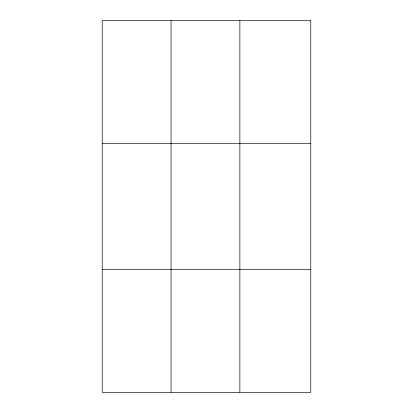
<?xml version="1.0" encoding="UTF-8"?>
<svg xmlns="http://www.w3.org/2000/svg" width="413" height="413" viewBox="0 0 413 413"><rect width="100%" height="100%" fill="white"/><g stroke="black" fill="none" stroke-linecap="round" stroke-linejoin="round"><path stroke-width="0.62" d="M171.044 392.35L171.044 20.65M239.87 392.35L239.87 20.65M102.223 143.311L310.777 143.311M102.223 269.689L310.777 269.689M310.777 20.65L310.777 392.35L102.223 392.35L102.223 20.65L310.777 20.65"/></g></svg>
